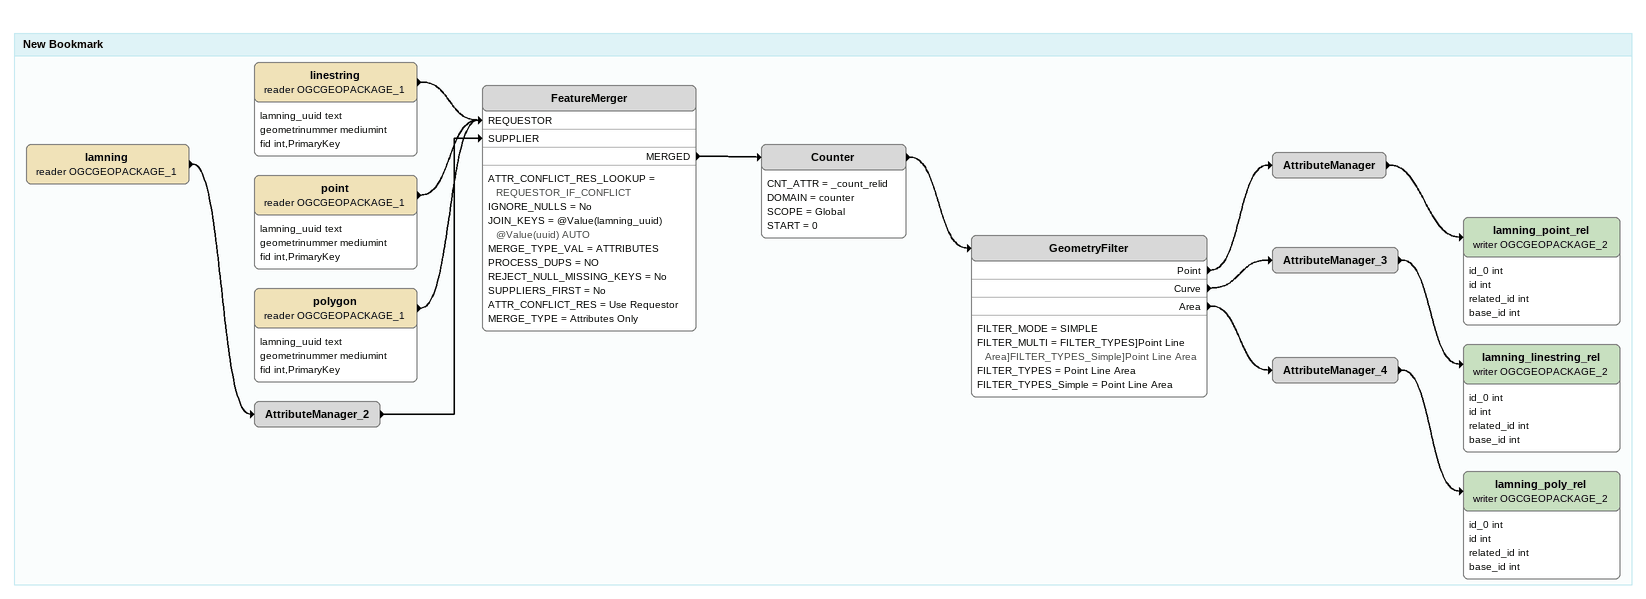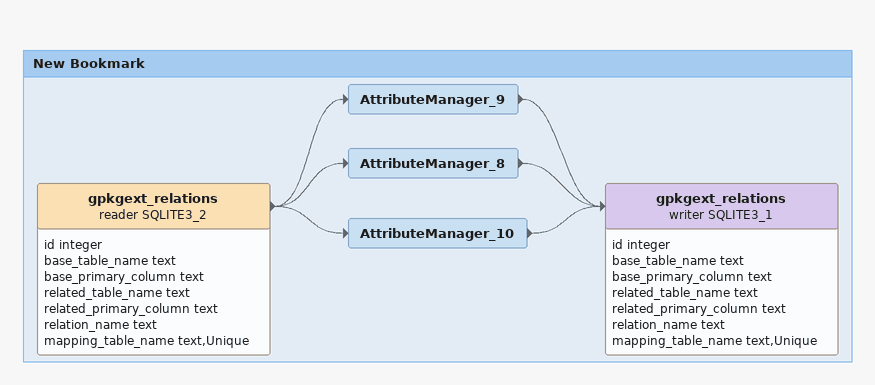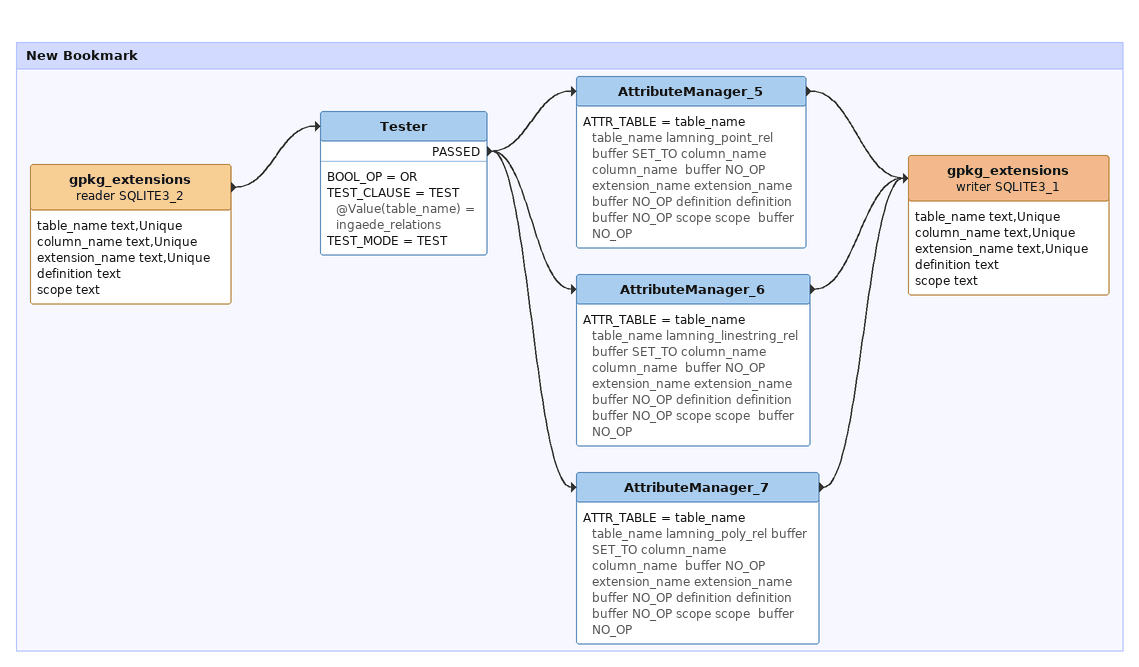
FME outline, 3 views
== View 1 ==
Bookmark: New Bookmark
lamning (reader OGCGEOPACKAGE_1)
    -> AttributeManager_2
AttributeManager_2
    -> FeatureMerger [SUPPLIER]
linestring (reader OGCGEOPACKAGE_1)
    attributes: lamning_uuid text, geometrinummer mediumint, fid int,PrimaryKey
    -> FeatureMerger [REQUESTOR]
point (reader OGCGEOPACKAGE_1)
    attributes: lamning_uuid text, geometrinummer mediumint, fid int,PrimaryKey
    -> FeatureMerger [REQUESTOR]
polygon (reader OGCGEOPACKAGE_1)
    attributes: lamning_uuid text, geometrinummer mediumint, fid int,PrimaryKey
    -> FeatureMerger [REQUESTOR]
FeatureMerger
    ATTR_CONFLICT_RES_LOOKUP = REQUESTOR_IF_CONFLICT
    IGNORE_NULLS = No
    JOIN_KEYS = @Value(lamning_uuid) @Value(uuid) AUTO
    MERGE_TYPE_VAL = ATTRIBUTES
    PROCESS_DUPS = NO
    REJECT_NULL_MISSING_KEYS = No
    SUPPLIERS_FIRST = No
    ATTR_CONFLICT_RES = Use Requestor
    MERGE_TYPE = Attributes Only
    MERGED -> Counter
Counter
    CNT_ATTR = _count_relid
    DOMAIN = counter
    SCOPE = Global
    START = 0
    -> GeometryFilter
GeometryFilter
    FILTER_MODE = SIMPLE
    FILTER_MULTI = FILTER_TYPES]Point Line Area]FILTER_TYPES_Simple]Point Line Area
    FILTER_TYPES = Point Line Area
    FILTER_TYPES_Simple = Point Line Area
    Point -> AttributeManager
    Curve -> AttributeManager_3
    Area -> AttributeManager_4
AttributeManager
    -> lamning_point_rel (writer OGCGEOPACKAGE_2)
lamning_point_rel (writer OGCGEOPACKAGE_2)
    attributes: id_0 int, id int, related_id int, base_id int
AttributeManager_3
    -> lamning_linestring_rel (writer OGCGEOPACKAGE_2)
lamning_linestring_rel (writer OGCGEOPACKAGE_2)
    attributes: id_0 int, id int, related_id int, base_id int
AttributeManager_4
    -> lamning_poly_rel (writer OGCGEOPACKAGE_2)
lamning_poly_rel (writer OGCGEOPACKAGE_2)
    attributes: id_0 int, id int, related_id int, base_id int

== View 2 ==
Bookmark: New Bookmark
gpkgext_relations (reader SQLITE3_2)
    attributes: id integer, base_table_name text, base_primary_column text, related_table_name text, related_primary_column text, relation_name text, mapping_table_name text,Unique
    -> AttributeManager_9
    -> AttributeManager_8
    -> AttributeManager_10
AttributeManager_9
    -> gpkgext_relations (writer SQLITE3_1)
AttributeManager_8
    -> gpkgext_relations (writer SQLITE3_1)
AttributeManager_10
    -> gpkgext_relations (writer SQLITE3_1)
gpkgext_relations (writer SQLITE3_1)
    attributes: id integer, base_table_name text, base_primary_column text, related_table_name text, related_primary_column text, relation_name text, mapping_table_name text,Unique

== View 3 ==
Bookmark: New Bookmark
gpkg_extensions (reader SQLITE3_2)
    attributes: table_name text,Unique, column_name text,Unique, extension_name text,Unique, definition text, scope text
    -> Tester
Tester
    BOOL_OP = OR
    TEST_CLAUSE = TEST @Value(table_name) = ingaede_relations
    TEST_MODE = TEST
    PASSED -> AttributeManager_5
    PASSED -> AttributeManager_6
    PASSED -> AttributeManager_7
AttributeManager_5
    ATTR_TABLE = table_name table_name lamning_point_rel buffer SET_TO column_name column_name  buffer NO_OP extension_name extension_name  buffer NO_OP definition definition  buffer NO_OP scope scope  buffer NO_OP
    -> gpkg_extensions (writer SQLITE3_1)
AttributeManager_6
    ATTR_TABLE = table_name table_name lamning_linestring_rel buffer SET_TO column_name column_name  buffer NO_OP extension_name extension_name  buffer NO_OP definition definition  buffer NO_OP scope scope  buffer NO_OP
    -> gpkg_extensions (writer SQLITE3_1)
AttributeManager_7
    ATTR_TABLE = table_name table_name lamning_poly_rel buffer SET_TO column_name column_name  buffer NO_OP extension_name extension_name  buffer NO_OP definition definition  buffer NO_OP scope scope  buffer NO_OP
    -> gpkg_extensions (writer SQLITE3_1)
gpkg_extensions (writer SQLITE3_1)
    attributes: table_name text,Unique, column_name text,Unique, extension_name text,Unique, definition text, scope text
